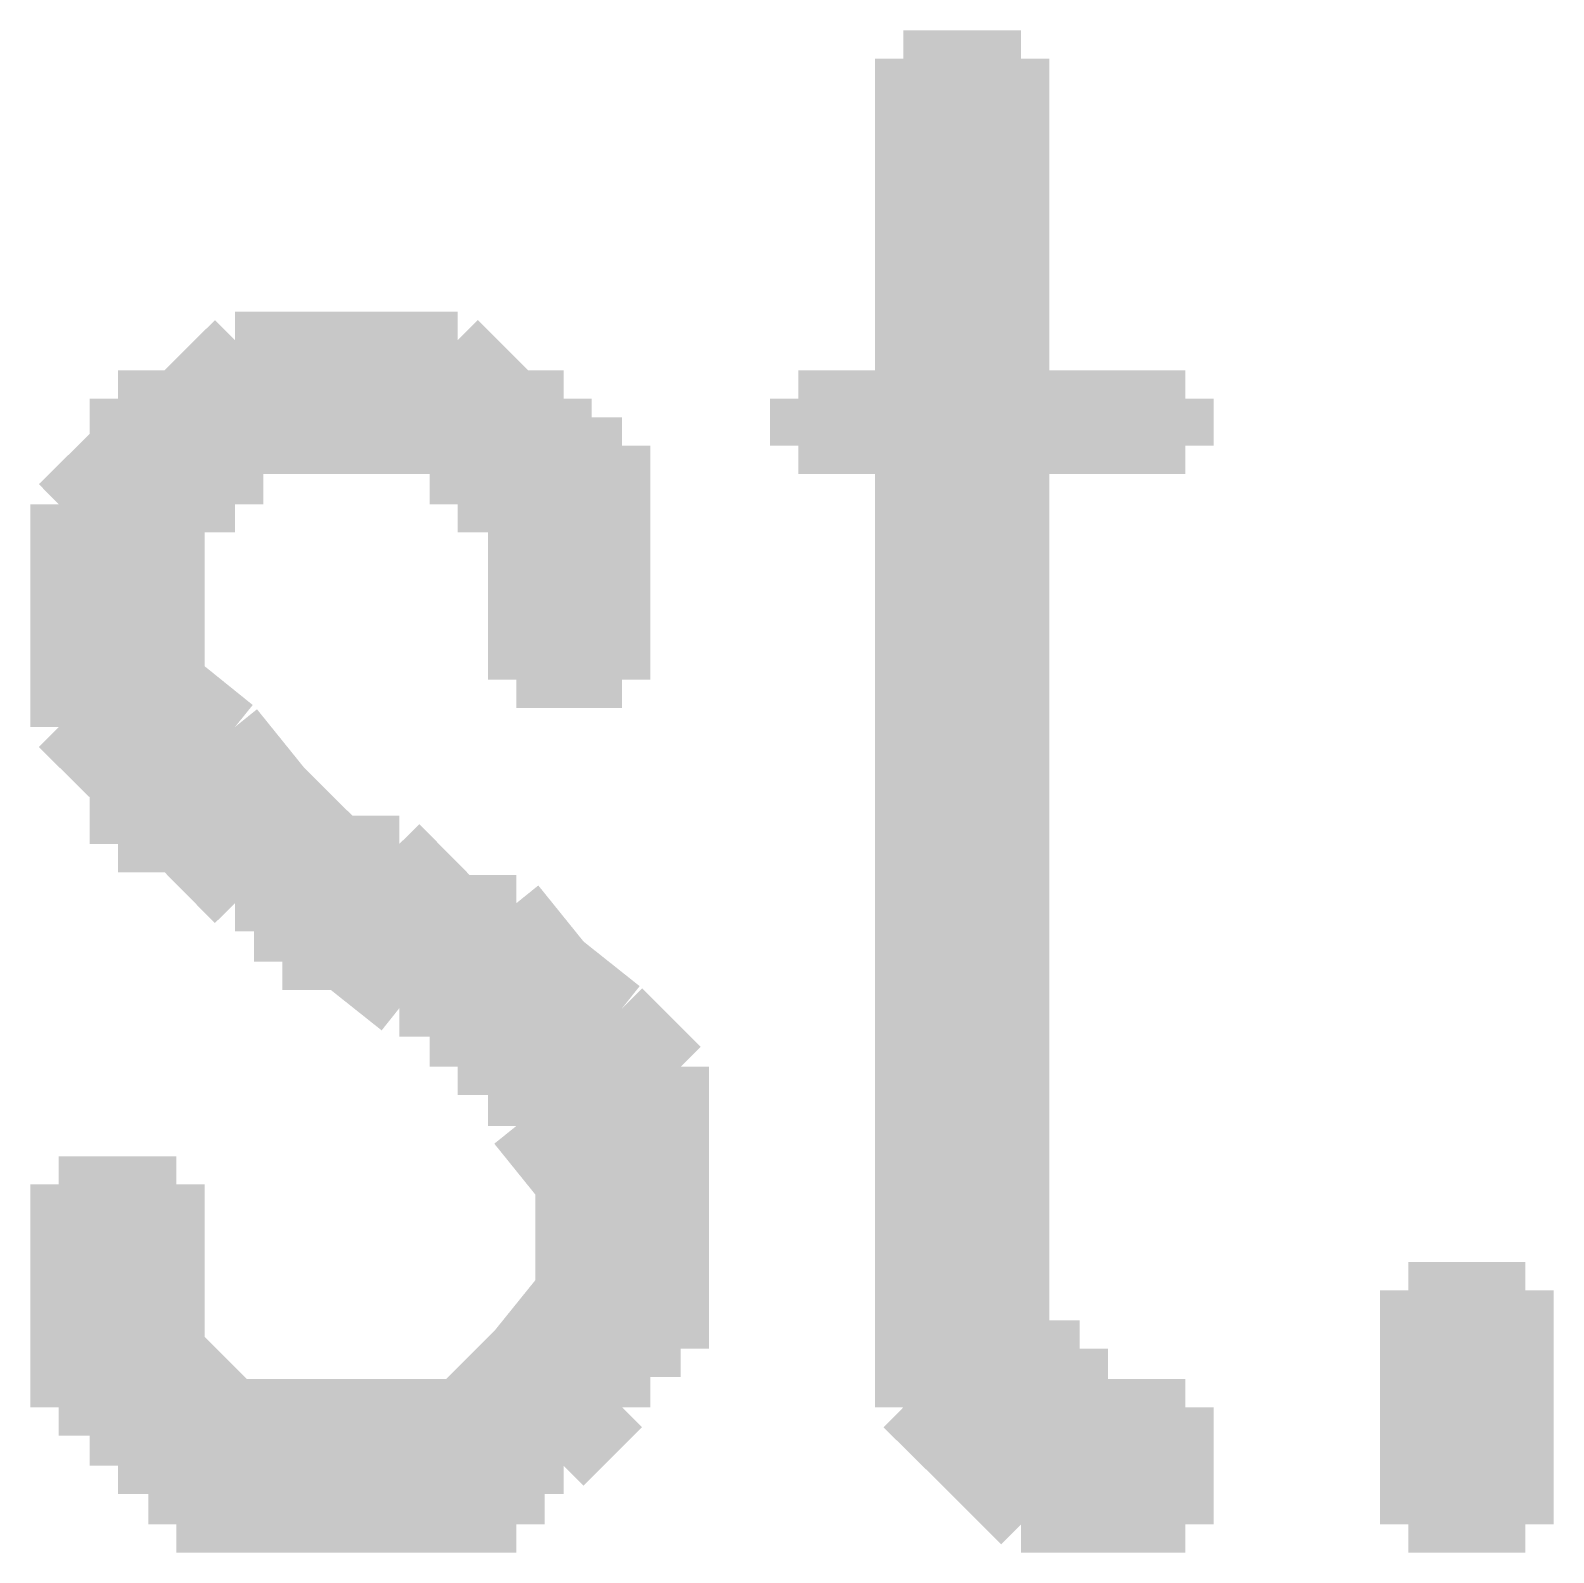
# Model space of a CAD drawing. Header units: millimetres. Extents: x 5 to 350, y 3 to 213.
# Drawn here: x 93.425 to 95.716, y 120.431 to 122.721 of the extents above; entities that cross this region are included whole.
import ezdxf

# ---------------------------------------------------------------- set-up
doc = ezdxf.new("R2010")
doc.units = ezdxf.units.MM
doc.layers.add('H', color=251, linetype='Continuous')
doc.layers.add('P', color=255, linetype='Continuous')

msp = doc.modelspace()

# ---------------------------------------------------------------- hatches: boundary and pattern name
at = {"layer": 'H', "linetype": 'Continuous'}
for points in [[(94.827, 120.562), (94.738, 120.65), (94.738, 122.096), (94.58, 122.096), (94.58, 122.167), (94.738, 122.167), (94.738, 122.678), (94.915, 122.678), (94.915, 122.167), (95.162, 122.167), (95.162, 122.096), (94.915, 122.096), (94.915, 120.738), (95.003, 120.738), (95.003, 120.65), (95.074, 120.65), (94.827, 120.562)], [(94.156, 121.744), (94.156, 122.008), (94.068, 122.008), (94.068, 122.096), (93.557, 122.096), (93.557, 122.167), (93.645, 122.167), (93.733, 122.255), (94.068, 122.255), (94.156, 122.167), (94.227, 122.167), (94.227, 122.096), (94.315, 122.096), (94.315, 121.744), (94.156, 121.744)], [(94.068, 120.65), (94.227, 120.826), (94.227, 120.985), (94.156, 121.073), (94.156, 121.162), (94.068, 121.162), (94.068, 121.25), (93.98, 121.25), (93.892, 121.32), (93.804, 121.32), (93.804, 121.408), (93.733, 121.408), (93.645, 121.497), (93.557, 121.497), (93.557, 121.585), (93.468, 121.673), (93.468, 122.008), (93.557, 122.096), (93.733, 122.096), (93.733, 122.008), (93.645, 122.008), (93.645, 121.744), (93.892, 121.497), (93.98, 121.497), (94.068, 121.408), (94.156, 121.408), (94.403, 121.162), (94.403, 120.738), (94.315, 120.738), (94.315, 120.65), (94.068, 120.65)], [(93.645, 120.474), (93.645, 120.562), (93.557, 120.562), (93.557, 120.65), (93.468, 120.65), (93.468, 120.985), (93.645, 120.985), (93.645, 120.738), (93.733, 120.65), (94.315, 120.65), (94.227, 120.562), (94.156, 120.562), (94.156, 120.474), (93.645, 120.474)], [(95.497, 120.474), (95.497, 120.826), (95.673, 120.826), (95.673, 120.474), (95.497, 120.474)], [(94.915, 120.474), (94.827, 120.562), (95.074, 120.65), (95.162, 120.65), (95.162, 120.474), (94.915, 120.474)]]:
    msp.add_hatch(color=256, dxfattribs=at).paths.add_polyline_path(points)

# ---------------------------------------------------------------- linework, layer by layer
at = {"layer": 'P', "const_width": 0.085}
for points in [[(94.915, 122.678), (94.738, 122.678)], [(94.738, 122.678), (94.738, 122.167)], [(94.915, 122.167), (94.915, 122.678)], [(93.733, 122.255), (93.645, 122.167)], [(93.804, 122.255), (93.733, 122.255)], [(93.892, 122.255), (93.804, 122.255)], [(93.98, 122.255), (93.892, 122.255)], [(94.068, 122.255), (93.98, 122.255)], [(93.98, 122.255), (93.98, 122.255)], [(94.156, 122.167), (94.068, 122.255)], [(93.645, 122.167), (93.557, 122.167)], [(93.557, 122.167), (93.557, 122.096)], [(94.227, 122.167), (94.156, 122.167)], [(94.227, 122.096), (94.227, 122.167)], [(94.738, 122.167), (94.58, 122.167)], [(94.58, 122.167), (94.58, 122.096)], [(95.162, 122.167), (94.915, 122.167)], [(95.162, 122.096), (95.162, 122.167)], [(93.557, 122.096), (93.468, 122.008)], [(93.892, 122.096), (93.557, 122.096)], [(93.557, 122.096), (93.892, 122.096)], [(93.733, 122.008), (93.733, 122.096)], [(93.733, 122.096), (93.804, 122.096)], [(93.804, 122.096), (93.892, 122.096)], [(93.892, 122.096), (93.98, 122.096)], [(93.98, 122.096), (94.068, 122.096)], [(94.068, 122.096), (94.068, 122.008)], [(94.315, 122.096), (94.227, 122.096)], [(94.315, 122.008), (94.315, 122.096)], [(94.58, 122.096), (94.738, 122.096)], [(94.738, 122.096), (94.738, 120.897)], [(94.915, 120.897), (94.915, 122.096)], [(94.915, 122.096), (95.162, 122.096)], [(93.468, 122.008), (93.468, 121.92)], [(93.645, 121.92), (93.645, 122.008)], [(93.645, 122.008), (93.733, 122.008)], [(94.068, 122.008), (94.156, 122.008)], [(94.156, 122.008), (94.156, 121.92)], [(94.315, 121.92), (94.315, 122.008)], [(93.468, 121.92), (93.468, 121.832)], [(93.645, 121.832), (93.645, 121.92)], [(94.156, 121.92), (94.156, 121.832)], [(94.315, 121.832), (94.315, 121.92)], [(93.468, 121.832), (93.468, 121.744)], [(93.645, 121.744), (93.645, 121.832)], [(94.156, 121.832), (94.156, 121.744)], [(94.315, 121.744), (94.315, 121.832)], [(93.468, 121.744), (93.468, 121.673)], [(93.733, 121.673), (93.645, 121.744)], [(94.156, 121.744), (94.315, 121.744)], [(93.468, 121.673), (93.557, 121.585)], [(93.804, 121.585), (93.733, 121.673)], [(93.557, 121.585), (93.557, 121.497)], [(93.892, 121.497), (93.804, 121.585)], [(93.557, 121.497), (93.645, 121.497)], [(93.645, 121.497), (93.733, 121.408)], [(93.98, 121.497), (93.892, 121.497)], [(94.068, 121.408), (93.98, 121.497)], [(93.733, 121.408), (93.804, 121.408)], [(93.804, 121.408), (93.804, 121.32)], [(94.156, 121.408), (94.068, 121.408)], [(94.227, 121.32), (94.156, 121.408)], [(93.804, 121.32), (93.892, 121.32)], [(93.892, 121.32), (93.98, 121.25)], [(94.315, 121.25), (94.227, 121.32)], [(93.98, 121.25), (94.068, 121.25)], [(94.068, 121.25), (94.068, 121.162)], [(94.403, 121.162), (94.315, 121.25)], [(94.068, 121.162), (94.156, 121.162)], [(94.156, 121.162), (94.156, 121.073)], [(94.403, 121.073), (94.403, 121.162)], [(94.156, 121.073), (94.227, 120.985)], [(94.403, 120.985), (94.403, 121.073)], [(93.645, 120.985), (93.468, 120.985)], [(93.468, 120.985), (93.468, 120.897)], [(93.645, 120.897), (93.645, 120.985)], [(94.227, 120.985), (94.227, 120.897)], [(94.403, 120.897), (94.403, 120.985)], [(93.468, 120.897), (93.468, 120.826)], [(93.645, 120.826), (93.645, 120.897)], [(94.227, 120.897), (94.227, 120.826)], [(94.403, 120.826), (94.403, 120.897)], [(94.738, 120.897), (94.738, 120.826)], [(94.915, 120.826), (94.915, 120.897)], [(93.468, 120.826), (93.468, 120.738)], [(93.645, 120.738), (93.645, 120.826)], [(94.227, 120.826), (94.156, 120.738)], [(94.403, 120.738), (94.403, 120.826)], [(94.738, 120.826), (94.738, 120.738)], [(94.915, 120.738), (94.915, 120.826)], [(95.497, 120.474), (95.497, 120.826)], [(95.497, 120.826), (95.673, 120.826)], [(95.673, 120.826), (95.673, 120.474)], [(93.468, 120.738), (93.468, 120.65)], [(93.733, 120.65), (93.645, 120.738)], [(94.156, 120.738), (94.068, 120.65)], [(94.315, 120.65), (94.315, 120.738)], [(94.315, 120.738), (94.403, 120.738)], [(94.738, 120.738), (94.738, 120.65)], [(95.003, 120.738), (94.915, 120.738)], [(95.003, 120.65), (95.003, 120.738)], [(93.468, 120.65), (93.557, 120.65)], [(93.557, 120.65), (93.557, 120.562)], [(93.804, 120.65), (93.733, 120.65)], [(93.892, 120.65), (93.804, 120.65)], [(94.315, 120.65), (93.892, 120.65)], [(93.98, 120.65), (93.892, 120.65)], [(93.892, 120.65), (94.315, 120.65)], [(94.068, 120.65), (93.98, 120.65)], [(94.227, 120.562), (94.315, 120.65)], [(94.738, 120.65), (94.827, 120.562)], [(95.074, 120.65), (94.827, 120.562)], [(94.827, 120.562), (95.074, 120.65)], [(95.074, 120.65), (95.003, 120.65)], [(95.162, 120.65), (95.074, 120.65)], [(95.162, 120.474), (95.162, 120.65)], [(93.557, 120.562), (93.645, 120.562)], [(93.645, 120.562), (93.645, 120.474)], [(94.156, 120.474), (94.156, 120.562)], [(94.156, 120.562), (94.227, 120.562)], [(94.827, 120.562), (94.915, 120.474)], [(93.645, 120.474), (93.733, 120.474)], [(93.733, 120.474), (93.804, 120.474)], [(93.804, 120.474), (93.892, 120.474)], [(93.892, 120.474), (93.98, 120.474)], [(93.98, 120.474), (94.068, 120.474)], [(94.068, 120.474), (94.156, 120.474)], [(94.915, 120.474), (95.003, 120.474)], [(95.003, 120.474), (95.074, 120.474)], [(95.074, 120.474), (95.162, 120.474)], [(95.673, 120.474), (95.497, 120.474)], [(95.497, 120.474), (95.497, 120.474)]]:
    msp.add_lwpolyline(points, dxfattribs=at)

doc.saveas('drawing.dxf')
